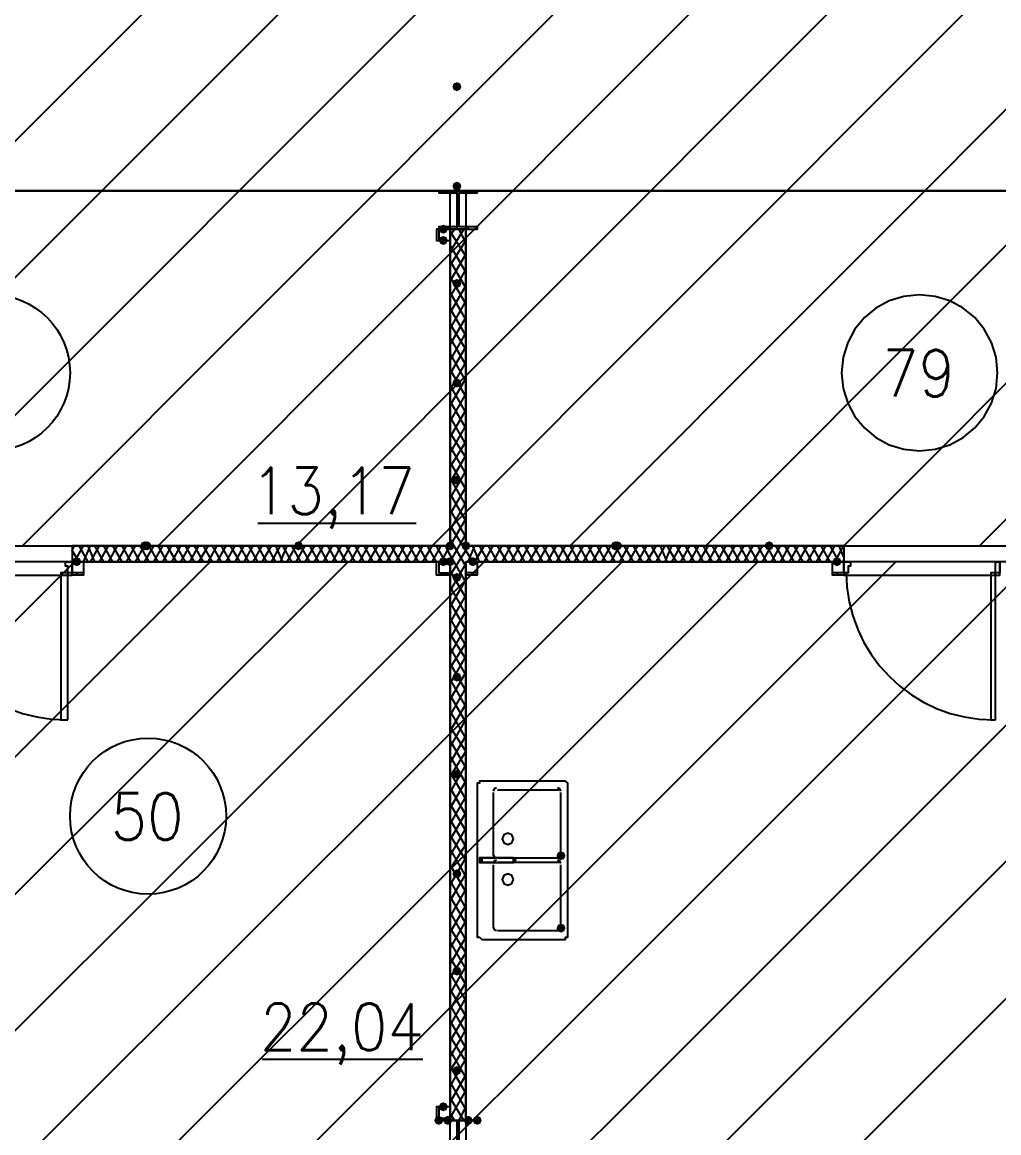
# Model space of a CAD drawing. Header units: millimetres. Extents: x 0 to 420, y 0 to 297.
# Drawn here: x 126.87 to 145.14, y 153.69 to 174.48 of the extents above; entities that cross this region are included whole.
import ezdxf

# ---------------------------------------------------------------- set-up
doc = ezdxf.new("R2010")
doc.units = ezdxf.units.MM
doc.layers.get('0').update_dxf_attribs({"linetype": 'CONTINUOUS'})
doc.styles.get("Standard").update_dxf_attribs({"font": 'STANDARD'})

msp = doc.modelspace()

# ---------------------------------------------------------------- hatches: boundary and pattern name
at = {"true_color": 0x000007}
for points in [[(135.085667, 173.270333), (135.060796, 173.210537), (135.001, 173.185667), (134.941204, 173.210537), (134.916333, 173.270333), (134.941204, 173.330129), (135.001, 173.355), (135.060796, 173.330129)], [(135.085667, 171.407667), (135.060796, 171.347871), (135.001, 171.323), (134.941204, 171.347871), (134.916333, 171.407667), (134.941204, 171.467462), (135.001, 171.492333), (135.060796, 171.467463)], [(134.831667, 170.603333), (134.806796, 170.543537), (134.747, 170.518667), (134.687204, 170.543537), (134.662333, 170.603333), (134.687204, 170.663129), (134.747, 170.688), (134.806796, 170.663129)], [(134.831667, 170.391667), (134.806796, 170.331871), (134.747, 170.307), (134.687204, 170.331871), (134.662333, 170.391667), (134.687204, 170.451462), (134.747, 170.476333), (134.806796, 170.451463)], [(135.085667, 169.587333), (135.060796, 169.527537), (135.001, 169.502667), (134.941204, 169.527537), (134.916333, 169.587333), (134.941204, 169.647129), (135.001, 169.672), (135.060796, 169.647129)], [(135.085667, 167.724667), (135.060796, 167.664871), (135.001, 167.64), (134.941204, 167.664871), (134.916333, 167.724667), (134.941204, 167.784462), (135.001, 167.809333), (135.060796, 167.784463)], [(135.085667, 165.904333), (135.060796, 165.844538), (135.001, 165.819667), (134.941204, 165.844538), (134.916333, 165.904333), (134.941204, 165.964129), (135.001, 165.989), (135.060796, 165.964129)], [(127.973667, 164.380333), (127.948796, 164.320537), (127.889, 164.295667), (127.829204, 164.320537), (127.804333, 164.380333), (127.829204, 164.440129), (127.889, 164.465), (127.948796, 164.440129)], [(134.831667, 164.380333), (134.806796, 164.320537), (134.747, 164.295667), (134.687204, 164.320537), (134.662333, 164.380333), (134.687204, 164.440129), (134.747, 164.465), (134.806796, 164.440129)], [(134.958667, 164.380333), (134.933796, 164.320537), (134.874, 164.295667), (134.814204, 164.320537), (134.789333, 164.380333), (134.814204, 164.440129), (134.874, 164.465), (134.933796, 164.440129)], [(135.382, 164.380333), (135.357129, 164.320537), (135.297333, 164.295667), (135.237538, 164.320537), (135.212667, 164.380333), (135.237537, 164.440129), (135.297333, 164.465), (135.357129, 164.440129)], [(142.197667, 164.380333), (142.172796, 164.320537), (142.113, 164.295667), (142.053204, 164.320537), (142.028333, 164.380333), (142.053204, 164.440129), (142.113, 164.465), (142.172796, 164.440129)], [(135.085667, 164.084), (135.060796, 164.024204), (135.001, 163.999333), (134.941204, 164.024204), (134.916333, 164.084), (134.941204, 164.143796), (135.001, 164.168667), (135.060796, 164.143796)], [(135.085667, 162.221333), (135.060796, 162.161537), (135.001, 162.136667), (134.941204, 162.161537), (134.916333, 162.221333), (134.941204, 162.281129), (135.001, 162.306), (135.060796, 162.281129)], [(135.085667, 160.401), (135.060796, 160.341204), (135.001, 160.316333), (134.941204, 160.341204), (134.916333, 160.401), (134.941204, 160.460796), (135.001, 160.485667), (135.060796, 160.460796)], [(137.033, 158.877), (137.008129, 158.817204), (136.948333, 158.792333), (136.888537, 158.817204), (136.863667, 158.877), (136.888537, 158.936796), (136.948333, 158.961667), (137.008129, 158.936796)], [(135.085667, 158.538333), (135.060796, 158.478537), (135.001, 158.453667), (134.941204, 158.478537), (134.916333, 158.538333), (134.941204, 158.598129), (135.001, 158.623), (135.060796, 158.598129)], [(137.033, 157.522333), (137.008129, 157.462538), (136.948333, 157.437667), (136.888537, 157.462538), (136.863667, 157.522333), (136.888537, 157.582129), (136.948333, 157.607), (137.008129, 157.582129)], [(135.085667, 156.718), (135.060796, 156.658204), (135.001, 156.633333), (134.941204, 156.658204), (134.916333, 156.718), (134.941204, 156.777796), (135.001, 156.802667), (135.060796, 156.777796)], [(135.085667, 154.855333), (135.060796, 154.795537), (135.001, 154.770667), (134.941204, 154.795537), (134.916333, 154.855333), (134.941204, 154.915129), (135.001, 154.94), (135.060796, 154.915129)], [(134.831667, 154.178), (134.806796, 154.118204), (134.747, 154.093333), (134.687204, 154.118204), (134.662333, 154.178), (134.687204, 154.237796), (134.747, 154.262667), (134.806796, 154.237796)], [(134.747, 153.924), (134.722129, 153.864204), (134.662333, 153.839333), (134.602538, 153.864204), (134.577667, 153.924), (134.602537, 153.983796), (134.662333, 154.008667), (134.722129, 153.983796)], [(134.916333, 153.924), (134.891462, 153.864204), (134.831667, 153.839333), (134.771871, 153.864204), (134.747, 153.924), (134.771871, 153.983796), (134.831667, 154.008667), (134.891462, 153.983796)], [(135.297333, 153.924), (135.272463, 153.864204), (135.212667, 153.839333), (135.152871, 153.864204), (135.128, 153.924), (135.152871, 153.983796), (135.212667, 154.008667), (135.272462, 153.983796)], [(135.466667, 153.924), (135.441796, 153.864204), (135.382, 153.839333), (135.322204, 153.864204), (135.297333, 153.924), (135.322204, 153.983796), (135.382, 154.008667), (135.441796, 153.983796)]]:
    msp.add_hatch(color=0, dxfattribs=at).paths.add_polyline_path(points, flags=0)
h = msp.add_hatch(color=0, dxfattribs=at)
h.paths.add_polyline_path([(127.804333, 164.676667), (134.874, 164.676667)], flags=0)
h.paths.add_polyline_path([(134.874, 164.676667), (127.804333, 164.676667)], flags=0)
at = {"true_color": 0x0000fe}
for points in [[(129.243667, 164.676667), (129.218796, 164.616871), (129.159, 164.592), (129.099204, 164.616871), (129.074333, 164.676667), (129.099204, 164.736462), (129.159, 164.761333), (129.218796, 164.736463)], [(129.286, 164.676667), (129.261129, 164.616871), (129.201333, 164.592), (129.141537, 164.616871), (129.116667, 164.676667), (129.141537, 164.736462), (129.201333, 164.761333), (129.261129, 164.736463)], [(132.122333, 164.676667), (132.097463, 164.616871), (132.037667, 164.592), (131.977871, 164.616871), (131.953, 164.676667), (131.977871, 164.736462), (132.037667, 164.761333), (132.097462, 164.736463)], [(132.122333, 164.676667), (132.097463, 164.616871), (132.037667, 164.592), (131.977871, 164.616871), (131.953, 164.676667), (131.977871, 164.736462), (132.037667, 164.761333), (132.097462, 164.736463)], [(134.958667, 164.676667), (134.933796, 164.616871), (134.874, 164.592), (134.814204, 164.616871), (134.789333, 164.676667), (134.814204, 164.736462), (134.874, 164.761333), (134.933796, 164.736463)], [(134.958667, 164.676667), (134.933796, 164.616871), (134.874, 164.592), (134.814204, 164.616871), (134.789333, 164.676667), (134.814204, 164.736462), (134.874, 164.761333), (134.933796, 164.736463)], [(135.255, 164.676667), (135.230129, 164.616871), (135.170333, 164.592), (135.110537, 164.616871), (135.085667, 164.676667), (135.110537, 164.736462), (135.170333, 164.761333), (135.230129, 164.736463)], [(138.049, 164.676667), (138.024129, 164.616871), (137.964333, 164.592), (137.904538, 164.616871), (137.879667, 164.676667), (137.904537, 164.736462), (137.964333, 164.761333), (138.024129, 164.736463)], [(138.091333, 164.676667), (138.066463, 164.616871), (138.006667, 164.592), (137.946871, 164.616871), (137.922, 164.676667), (137.946871, 164.736462), (138.006667, 164.761333), (138.066462, 164.736463)], [(140.927667, 164.676667), (140.902796, 164.616871), (140.843, 164.592), (140.783204, 164.616871), (140.758333, 164.676667), (140.783204, 164.736462), (140.843, 164.761333), (140.902796, 164.736463)]]:
    msp.add_hatch(color=0, dxfattribs=at).paths.add_polyline_path(points, flags=0)
at = {"true_color": 0x000007}
h = msp.add_hatch(color=0, dxfattribs=at)
h.paths.add_polyline_path([(135.170333, 164.676667), (142.24, 164.676667)], flags=0)
h.paths.add_polyline_path([(142.24, 164.676667), (135.170333, 164.676667)], flags=0)

# ---------------------------------------------------------------- linework, layer by layer
at = {"color": 0, "true_color": 0x000020}
for points in [[(119.168335, 164.676666), (143.298334, 188.848999)], [(121.708335, 164.676666), (145.880668, 188.848999)], [(124.290668, 164.676666), (148.420668, 188.848999)], [(126.873001, 164.676666), (151.003001, 188.848999)], [(129.413001, 164.676666), (153.543001, 188.848999)], [(131.995334, 164.676666), (156.125334, 188.848999)], [(134.535334, 164.676666), (158.665334, 188.848999)], [(137.117668, 164.676666), (161.247668, 188.848999)], [(139.657668, 164.676666), (163.787668, 188.848999)], [(142.240001, 164.676666), (166.370001, 188.848999)], [(144.780001, 164.676666), (168.952334, 188.848999)]]:
    msp.add_lwpolyline(points, dxfattribs=at)
at = {"color": 0, "true_color": 0x000008}
msp.add_lwpolyline([(239.733667, 171.323), (239.733667, 182.202667), (118.279333, 182.202667), (118.279333, 171.323)], close=True, dxfattribs=at)
at = {"color": 0, "true_color": 0x0000ab}
for points in [[(118.279333, 164.676667), (134.874, 164.676667), (134.874, 171.323), (118.279333, 171.323)], [(152.273, 171.323), (135.170333, 171.323), (135.170333, 164.676667), (152.273, 164.676667)]]:
    msp.add_lwpolyline(points, close=True, dxfattribs=at)
at = {"color": 0, "true_color": 0x000007}
for points in [[(134.662333, 171.323), (134.662333, 171.280667)], [(134.831667, 171.323), (134.831667, 171.280667)], [(135.001, 171.323), (135.001, 170.603333)], [(135.212667, 171.323), (135.212667, 171.280667)], [(135.382, 171.323), (135.382, 171.280667)], [(134.662333, 170.645667), (134.662333, 170.603333)], [(134.831667, 170.645667), (134.831667, 170.603333)], [(134.874, 170.476333), (134.958667, 170.603333)], [(134.874, 170.18), (135.128, 170.603333)], [(135.170333, 164.676667), (135.170333, 170.603333), (134.874, 170.603333), (134.874, 164.676667)], [(135.170333, 170.095333), (134.874, 170.561)], [(135.170333, 170.349333), (135.043333, 170.603333)], [(135.212667, 170.645667), (135.212667, 170.603333)], [(135.382, 170.645667), (135.382, 170.603333)], [(134.874, 169.926), (135.170333, 170.391667)], [(135.170333, 169.799), (134.874, 170.307)], [(134.874, 169.629667), (135.170333, 170.137667)], [(135.170333, 169.502667), (134.874, 170.010667)], [(134.874, 169.333333), (135.170333, 169.841333)], [(135.170333, 169.206333), (134.874, 169.714333)], [(134.874, 169.037), (135.170333, 169.545)], [(135.170333, 168.91), (134.874, 169.418)], [(134.874, 168.740667), (135.170333, 169.248667)], [(145.118667, 167.915167), (145.088995, 168.20951), (145.003894, 168.483662), (144.869238, 168.731749), (144.690899, 168.947899), (144.474749, 169.126238), (144.226662, 169.260894), (143.95251, 169.345995), (143.658167, 169.375667), (143.363823, 169.345995), (143.089671, 169.260894), (142.841584, 169.126238), (142.625434, 168.947899), (142.447095, 168.731749), (142.312439, 168.483662), (142.227339, 168.20951), (142.197667, 167.915167)], [(135.170333, 168.613667), (134.874, 169.121667)], [(134.874, 168.444333), (135.170333, 168.952333)], [(135.170333, 168.359667), (134.874, 168.825333)], [(134.874, 168.148), (135.170333, 168.656)], [(135.170333, 168.063333), (134.874, 168.571333)], [(134.874, 167.894), (135.170333, 168.402)], [(135.170333, 167.767), (134.874, 168.275)], [(134.874, 167.597667), (135.170333, 168.105667)], [(135.170333, 167.470667), (134.874, 167.978667)], [(134.874, 167.301333), (135.170333, 167.809333)], [(142.197667, 167.915167), (142.227339, 167.620823), (142.312439, 167.346671), (142.447095, 167.098584), (142.625434, 166.882434), (142.841584, 166.704095), (143.089671, 166.569439), (143.363823, 166.484339), (143.658167, 166.454667), (143.95251, 166.484339), (144.226662, 166.569439), (144.474749, 166.704095), (144.690899, 166.882434), (144.869238, 167.098584), (145.003894, 167.346671), (145.088995, 167.620823), (145.118667, 167.915167)], [(135.170333, 167.174333), (134.874, 167.682333)], [(134.874, 167.005), (135.170333, 167.513)], [(135.170333, 166.878), (134.874, 167.386)], [(134.874, 166.708667), (135.170333, 167.216667)], [(135.170333, 166.581667), (134.874, 167.089667)], [(134.874, 166.412333), (135.170333, 166.920333)], [(135.170333, 166.327667), (134.874, 166.793333)], [(134.874, 166.158333), (135.170333, 166.624)], [(135.170333, 166.031333), (134.874, 166.539333)], [(134.874, 165.862), (135.170333, 166.37)], [(135.170333, 165.735), (134.874, 166.243)], [(134.874, 165.565667), (135.170333, 166.073667)], [(135.170333, 165.438667), (134.874, 165.946667)], [(134.874, 165.269333), (135.170333, 165.777333)], [(135.170333, 165.142333), (134.874, 165.650333)], [(134.874, 164.973), (135.170333, 165.481)], [(135.170333, 164.846), (134.874, 165.354)], [(131.275667, 165.1), (134.239, 165.1)], [(134.874, 164.676667), (135.170333, 165.184667)], [(135.170333, 164.592), (134.874, 165.057667)], [(134.874, 164.380333), (135.170333, 164.888333)], [(127.804333, 164.592), (127.846667, 164.676667)], [(127.804333, 164.676667), (134.874, 164.676667), (127.804333, 164.676667), (134.874, 164.676667)], [(127.804333, 164.676667), (127.804333, 164.380333)], [(127.804333, 164.676667), (127.804333, 164.380333)], [(134.874, 164.676667), (127.804333, 164.676667)], [(127.846667, 164.380333), (128.016, 164.676667)], [(128.100667, 164.380333), (127.931333, 164.676667)], [(128.016, 164.380333), (128.143, 164.676667)], [(128.227667, 164.380333), (128.100667, 164.676667)], [(128.143, 164.380333), (128.312333, 164.676667)], [(128.397, 164.380333), (128.227667, 164.676667)], [(128.312333, 164.380333), (128.481667, 164.676667)], [(128.566333, 164.380333), (128.397, 164.676667)], [(128.481667, 164.380333), (128.651, 164.676667)], [(128.735667, 164.380333), (128.566333, 164.676667)], [(128.651, 164.380333), (128.820333, 164.676667)], [(128.905, 164.380333), (128.735667, 164.676667)], [(128.820333, 164.380333), (128.989667, 164.676667)], [(129.074333, 164.380333), (128.905, 164.676667)], [(128.989667, 164.380333), (129.159, 164.676667)], [(129.243667, 164.380333), (129.074333, 164.676667)], [(129.159, 164.380333), (129.328333, 164.676667)], [(129.413, 164.380333), (129.243667, 164.676667)], [(129.328333, 164.380333), (129.497667, 164.676667)], [(129.582333, 164.380333), (129.413, 164.676667)], [(129.497667, 164.380333), (129.667, 164.676667)], [(129.751667, 164.380333), (129.582333, 164.676667)], [(129.667, 164.380333), (129.836333, 164.676667)], [(129.921, 164.380333), (129.751667, 164.676667)], [(129.836333, 164.380333), (130.005667, 164.676667)], [(130.090333, 164.380333), (129.921, 164.676667)], [(130.005667, 164.380333), (130.175, 164.676667)], [(130.259667, 164.380333), (130.090333, 164.676667)], [(130.175, 164.380333), (130.344333, 164.676667)], [(130.429, 164.380333), (130.259667, 164.676667)], [(130.344333, 164.380333), (130.513667, 164.676667)], [(130.598333, 164.380333), (130.429, 164.676667)], [(130.513667, 164.380333), (130.683, 164.676667)], [(130.767667, 164.380333), (130.598333, 164.676667)], [(130.683, 164.380333), (130.852333, 164.676667)], [(130.937, 164.380333), (130.767667, 164.676667)], [(130.852333, 164.380333), (131.021667, 164.676667)], [(131.106333, 164.380333), (130.937, 164.676667)], [(131.021667, 164.380333), (131.191, 164.676667)], [(131.275667, 164.380333), (131.106333, 164.676667)], [(131.191, 164.380333), (131.360333, 164.676667)], [(131.445, 164.380333), (131.275667, 164.676667)], [(131.360333, 164.380333), (131.529667, 164.676667)], [(131.614333, 164.380333), (131.445, 164.676667)], [(131.529667, 164.380333), (131.699, 164.676667)], [(131.741333, 164.380333), (131.614333, 164.676667)], [(131.699, 164.380333), (131.826, 164.676667)], [(131.910667, 164.380333), (131.741333, 164.676667)], [(131.826, 164.380333), (131.995333, 164.676667)], [(132.08, 164.380333), (131.910667, 164.676667)], [(131.995333, 164.380333), (132.164667, 164.676667)], [(132.249333, 164.380333), (132.08, 164.676667)], [(132.164667, 164.380333), (132.334, 164.676667)], [(132.418667, 164.380333), (132.249333, 164.676667)], [(132.334, 164.380333), (132.503333, 164.676667)], [(132.588, 164.380333), (132.418667, 164.676667)], [(132.503333, 164.380333), (132.672667, 164.676667)], [(132.757333, 164.380333), (132.588, 164.676667)], [(132.672667, 164.380333), (132.842, 164.676667)], [(132.926667, 164.380333), (132.757333, 164.676667)], [(132.842, 164.380333), (133.011333, 164.676667)], [(133.096, 164.380333), (132.926667, 164.676667)], [(133.011333, 164.380333), (133.180667, 164.676667)], [(133.265333, 164.380333), (133.096, 164.676667)], [(133.180667, 164.380333), (133.35, 164.676667)], [(133.434667, 164.380333), (133.265333, 164.676667)], [(133.35, 164.380333), (133.519333, 164.676667)], [(133.604, 164.380333), (133.434667, 164.676667)], [(133.519333, 164.380333), (133.688667, 164.676667)], [(133.773333, 164.380333), (133.604, 164.676667)], [(133.688667, 164.380333), (133.858, 164.676667)], [(133.942667, 164.380333), (133.773333, 164.676667)], [(133.858, 164.380333), (134.027333, 164.676667)], [(134.112, 164.380333), (133.942667, 164.676667)], [(134.027333, 164.380333), (134.196667, 164.676667)], [(134.281333, 164.380333), (134.112, 164.676667)], [(134.196667, 164.380333), (134.366, 164.676667)], [(134.450667, 164.380333), (134.281333, 164.676667)], [(134.366, 164.380333), (134.535333, 164.676667)], [(134.62, 164.380333), (134.450667, 164.676667)], [(134.535333, 164.380333), (134.704667, 164.676667)], [(134.789333, 164.380333), (134.62, 164.676667)], [(134.704667, 164.380333), (134.874, 164.676667)], [(134.874, 164.507333), (134.789333, 164.676667)], [(135.170333, 164.295667), (134.874, 164.803667)], [(135.170333, 164.592), (135.212667, 164.676667)], [(142.24, 164.676667), (135.170333, 164.676667), (142.24, 164.676667), (135.170333, 164.676667)], [(142.24, 164.676667), (135.170333, 164.676667)], [(135.212667, 164.380333), (135.339667, 164.676667)], [(135.424333, 164.380333), (135.297333, 164.676667)], [(135.339667, 164.380333), (135.509, 164.676667)], [(135.593667, 164.380333), (135.424333, 164.676667)], [(135.509, 164.380333), (135.678333, 164.676667)], [(135.763, 164.380333), (135.593667, 164.676667)], [(135.678333, 164.380333), (135.847667, 164.676667)], [(135.932333, 164.380333), (135.763, 164.676667)], [(135.847667, 164.380333), (136.017, 164.676667)], [(136.101667, 164.380333), (135.932333, 164.676667)], [(136.017, 164.380333), (136.186333, 164.676667)], [(136.271, 164.380333), (136.101667, 164.676667)], [(136.186333, 164.380333), (136.355667, 164.676667)], [(136.440333, 164.380333), (136.271, 164.676667)], [(136.355667, 164.380333), (136.525, 164.676667)], [(136.609667, 164.380333), (136.440333, 164.676667)], [(136.525, 164.380333), (136.694333, 164.676667)], [(136.779, 164.380333), (136.609667, 164.676667)], [(136.694333, 164.380333), (136.863667, 164.676667)], [(136.948333, 164.380333), (136.779, 164.676667)], [(136.863667, 164.380333), (137.033, 164.676667)], [(137.117667, 164.380333), (136.948333, 164.676667)], [(137.033, 164.380333), (137.202333, 164.676667)], [(137.287, 164.380333), (137.117667, 164.676667)], [(137.202333, 164.380333), (137.371667, 164.676667)], [(137.456333, 164.380333), (137.287, 164.676667)], [(137.371667, 164.380333), (137.541, 164.676667)], [(137.625667, 164.380333), (137.456333, 164.676667)], [(137.541, 164.380333), (137.710333, 164.676667)], [(137.795, 164.380333), (137.625667, 164.676667)], [(137.710333, 164.380333), (137.879667, 164.676667)], [(137.964333, 164.380333), (137.795, 164.676667)], [(137.879667, 164.380333), (138.049, 164.676667)], [(138.133667, 164.380333), (137.964333, 164.676667)], [(138.049, 164.380333), (138.218333, 164.676667)], [(138.303, 164.380333), (138.133667, 164.676667)], [(138.218333, 164.380333), (138.387667, 164.676667)], [(138.472333, 164.380333), (138.303, 164.676667)], [(138.387667, 164.380333), (138.557, 164.676667)], [(138.641667, 164.380333), (138.472333, 164.676667)], [(138.557, 164.380333), (138.726333, 164.676667)], [(138.811, 164.380333), (138.641667, 164.676667)], [(138.726333, 164.380333), (138.895667, 164.676667)], [(138.938, 164.380333), (138.811, 164.676667)], [(138.895667, 164.380333), (139.022667, 164.676667)], [(139.107333, 164.380333), (138.938, 164.676667)], [(139.022667, 164.380333), (139.192, 164.676667)], [(139.276667, 164.380333), (139.107333, 164.676667)], [(139.192, 164.380333), (139.361333, 164.676667)], [(139.446, 164.380333), (139.276667, 164.676667)], [(139.361333, 164.380333), (139.530667, 164.676667)], [(139.615333, 164.380333), (139.446, 164.676667)], [(139.530667, 164.380333), (139.7, 164.676667)], [(139.784667, 164.380333), (139.615333, 164.676667)], [(139.7, 164.380333), (139.869333, 164.676667)], [(139.954, 164.380333), (139.784667, 164.676667)], [(139.869333, 164.380333), (140.038667, 164.676667)], [(140.123333, 164.380333), (139.954, 164.676667)], [(140.038667, 164.380333), (140.208, 164.676667)], [(140.292667, 164.380333), (140.123333, 164.676667)], [(140.208, 164.380333), (140.377333, 164.676667)], [(140.462, 164.380333), (140.292667, 164.676667)], [(140.377333, 164.380333), (140.546667, 164.676667)], [(140.631333, 164.380333), (140.462, 164.676667)], [(140.546667, 164.380333), (140.716, 164.676667)], [(140.800667, 164.380333), (140.631333, 164.676667)], [(140.716, 164.380333), (140.885333, 164.676667)], [(140.97, 164.380333), (140.800667, 164.676667)], [(140.885333, 164.380333), (141.054667, 164.676667)], [(141.139333, 164.380333), (140.97, 164.676667)], [(141.054667, 164.380333), (141.224, 164.676667)], [(141.308667, 164.380333), (141.139333, 164.676667)], [(141.224, 164.380333), (141.393333, 164.676667)], [(141.478, 164.380333), (141.308667, 164.676667)], [(141.393333, 164.380333), (141.562667, 164.676667)], [(141.647333, 164.380333), (141.478, 164.676667)], [(141.562667, 164.380333), (141.732, 164.676667)], [(141.816667, 164.380333), (141.647333, 164.676667)], [(141.732, 164.380333), (141.901333, 164.676667)], [(141.986, 164.380333), (141.816667, 164.676667)], [(141.901333, 164.380333), (142.070667, 164.676667)], [(142.155333, 164.380333), (141.986, 164.676667)], [(142.070667, 164.380333), (142.24, 164.676667)], [(142.24, 164.465), (142.155333, 164.676667)], [(142.24, 164.676667), (142.24, 164.380333)], [(142.24, 164.676667), (142.24, 164.380333)], [(127.931333, 164.380333), (127.804333, 164.592)], [(134.874, 164.126333), (135.170333, 164.592)], [(135.170333, 163.999333), (134.874, 164.507333)], [(135.297333, 164.380333), (135.170333, 164.592)], [(142.24, 164.380333), (142.24, 164.422667)], [(127.804333, 164.253333), (127.804333, 164.380333), (126.322667, 164.380333)], [(126.322667, 164.126333), (127.804333, 164.126333), (127.804333, 164.253333)], [(127.804333, 164.380333), (134.874, 164.380333)], [(134.874, 164.380333), (134.874, 153.924), (135.170333, 153.924)], [(134.874, 163.83), (135.170333, 164.338)], [(135.170333, 163.703), (134.874, 164.211)], [(135.170333, 164.380333), (142.24, 164.380333)], [(135.170333, 153.924), (135.170333, 164.380333)], [(143.721667, 164.380333), (142.24, 164.380333), (142.24, 164.253333)], [(142.24, 164.253333), (142.24, 164.126333), (143.721667, 164.126333)], [(145.161, 164.253333), (145.161, 164.380333), (143.721667, 164.380333)], [(143.721667, 164.126333), (145.161, 164.126333), (145.161, 164.253333)], [(124.925667, 164.189833), (124.939982, 163.906325), (124.982, 163.631006), (125.050326, 163.365272), (125.143568, 163.110515), (125.26033, 162.86813), (125.399219, 162.639509), (125.558842, 162.426048), (125.737805, 162.229139), (125.934714, 162.050176), (126.148176, 161.890552), (126.376796, 161.751663), (126.619182, 161.634901), (126.873939, 161.54166), (127.139673, 161.473334), (127.414991, 161.431316), (127.6985, 161.417)], [(127.889, 164.168667), (127.889, 164.126333)], [(134.747, 164.168667), (134.747, 164.126333)], [(134.874, 163.533667), (135.170333, 164.041667)], [(135.297333, 164.168667), (135.297333, 164.126333)], [(142.113, 164.168667), (142.113, 164.126333)], [(142.282333, 164.189833), (142.296649, 163.906325), (142.338667, 163.631006), (142.406993, 163.365272), (142.500234, 163.110515), (142.616996, 162.86813), (142.755886, 162.639509), (142.915509, 162.426048), (143.094472, 162.229139), (143.291381, 162.050176), (143.504843, 161.890552), (143.733463, 161.751663), (143.975849, 161.634901), (144.230605, 161.54166), (144.49634, 161.473334), (144.771658, 161.431316), (145.055167, 161.417)], [(135.170333, 163.406667), (134.874, 163.914667)], [(134.874, 163.237333), (135.170333, 163.745333)], [(135.170333, 163.110333), (134.874, 163.618333)], [(134.874, 162.941), (135.170333, 163.449)], [(135.170333, 162.814), (134.874, 163.322)], [(134.874, 162.644667), (135.170333, 163.152667)], [(135.170333, 162.56), (134.874, 163.025667)], [(134.874, 162.390667), (135.170333, 162.856333)], [(135.170333, 162.263667), (134.874, 162.771667)], [(134.874, 162.094333), (135.170333, 162.602333)], [(135.170333, 161.967333), (134.874, 162.475333)], [(134.874, 161.798), (135.170333, 162.306)], [(135.170333, 161.671), (134.874, 162.179)], [(134.874, 161.501667), (135.170333, 162.009667)], [(135.170333, 161.374667), (134.874, 161.882667)], [(134.874, 161.205333), (135.170333, 161.713333)], [(135.170333, 161.078333), (134.874, 161.586333)], [(134.874, 160.909), (135.170333, 161.417)], [(135.170333, 160.824333), (134.874, 161.29)], [(134.874, 160.612667), (135.170333, 161.120667)], [(135.170333, 160.528), (134.874, 161.036)], [(134.874, 160.358667), (135.170333, 160.824333)], [(135.170333, 160.231667), (134.874, 160.739667)], [(134.874, 160.062333), (135.170333, 160.570333)], [(135.170333, 159.935333), (134.874, 160.443333)], [(134.874, 159.766), (135.170333, 160.274)], [(135.170333, 159.639), (134.874, 160.147)], [(135.741833, 160.147), (135.696939, 160.128394), (135.678333, 160.0835)], [(135.678333, 160.062333), (135.678333, 158.877)], [(136.906, 160.104667), (135.763, 160.104667)], [(136.948333, 160.0835), (136.929728, 160.128394), (136.884833, 160.147)], [(136.948333, 158.877), (136.948333, 160.062333)], [(134.874, 159.469667), (135.170333, 159.977667)], [(135.170333, 159.342667), (134.874, 159.850667)], [(134.874, 159.173333), (135.170333, 159.681333)], [(135.170333, 159.046333), (134.874, 159.554333)], [(134.874, 158.877), (135.170333, 159.385)], [(135.170333, 158.792333), (134.874, 159.258)], [(134.874, 158.623), (135.170333, 159.088667)], [(135.170333, 158.496), (134.874, 159.004)], [(134.874, 158.326667), (135.170333, 158.834667)], [(135.678333, 158.898167), (135.696939, 158.853272), (135.741833, 158.834667)], [(135.763, 158.834667), (136.906, 158.834667)], [(136.884833, 158.834667), (136.929728, 158.853272), (136.948333, 158.898167)], [(135.170333, 158.199667), (134.874, 158.707667)], [(135.741833, 158.792333), (135.696939, 158.773728), (135.678333, 158.728833)], [(135.678333, 158.707667), (135.678333, 157.522333)], [(136.906, 158.75), (135.763, 158.75)], [(136.948333, 158.728833), (136.929728, 158.773728), (136.884833, 158.792333)], [(136.948333, 157.522333), (136.948333, 158.707667)], [(134.874, 158.030333), (135.170333, 158.538333)], [(135.170333, 157.903333), (134.874, 158.411333)], [(134.874, 157.734), (135.170333, 158.242)], [(135.170333, 157.607), (134.874, 158.115)], [(134.874, 157.437667), (135.170333, 157.945667)], [(135.170333, 157.310667), (134.874, 157.818667)], [(134.874, 157.141333), (135.170333, 157.649333)], [(135.170333, 157.056667), (134.874, 157.522333)], [(134.874, 156.845), (135.170333, 157.353)], [(135.678333, 157.5435), (135.696939, 157.498606), (135.741833, 157.48)], [(135.763, 157.48), (136.906, 157.48)], [(136.884833, 157.48), (136.929728, 157.498606), (136.948333, 157.5435)], [(135.170333, 156.760333), (134.874, 157.268333)], [(134.874, 156.591), (135.170333, 157.056667)], [(135.170333, 156.464), (134.874, 156.972)], [(134.874, 156.294667), (135.170333, 156.802667)], [(135.170333, 156.167667), (134.874, 156.675667)], [(134.874, 155.998333), (135.170333, 156.506333)], [(135.170333, 155.871333), (134.874, 156.379333)], [(134.874, 155.702), (135.170333, 156.21)], [(135.170333, 155.575), (134.874, 156.083)], [(134.874, 155.405667), (135.170333, 155.913667)], [(135.170333, 155.278667), (134.874, 155.786667)], [(134.874, 155.109333), (135.170333, 155.617333)], [(135.170333, 155.024667), (134.874, 155.490333)], [(134.874, 154.855333), (135.170333, 155.321)], [(131.360333, 155.067), (134.366, 155.067)], [(135.170333, 154.728333), (134.874, 155.236333)], [(134.874, 154.559), (135.170333, 155.067)], [(135.170333, 154.432), (134.874, 154.94)], [(134.874, 154.262667), (135.170333, 154.770667)], [(135.170333, 154.135667), (134.874, 154.643667)], [(134.874, 153.966333), (135.170333, 154.474333)], [(135.128, 153.924), (134.874, 154.347333)], [(134.958667, 153.924), (134.874, 154.051)], [(135.043333, 153.924), (135.170333, 154.178)], [(134.747, 153.966333), (134.747, 153.924)], [(135.001, 153.924), (135.001, 153.204333)]]:
    msp.add_lwpolyline(points, dxfattribs=at)
for points in [[(135.382, 171.323), (134.662333, 171.323), (134.662333, 171.280667), (135.001, 171.280667), (135.001, 170.645667), (134.662333, 170.645667), (134.662333, 170.603333), (135.382, 170.603333), (135.382, 170.645667), (135.043333, 170.645667), (135.043333, 171.280667), (135.382, 171.280667)], [(134.874, 170.603333), (134.662333, 170.603333), (134.662333, 170.391667), (134.874, 170.391667), (134.874, 170.603333), (134.62, 170.603333), (134.62, 170.391667), (134.874, 170.391667)], [(127.804333, 164.676667), (134.874, 164.676667)], [(134.874, 164.676667), (127.804333, 164.676667)], [(127.804333, 164.676667), (134.874, 164.676667)], [(127.804333, 164.676667), (134.874, 164.676667)], [(135.170333, 164.676667), (142.24, 164.676667)], [(142.24, 164.676667), (135.170333, 164.676667)], [(142.24, 164.676667), (135.170333, 164.676667), (142.24, 164.676667), (135.170333, 164.676667)], [(118.279333, 164.380333), (118.279333, 153.204333), (134.874, 153.204333), (134.874, 164.380333)], [(127.804333, 164.380333), (127.804333, 164.168667), (127.719667, 164.168667), (127.719667, 164.295667), (127.677333, 164.295667), (127.677333, 164.380333)], [(127.804333, 164.380333), (128.016, 164.380333), (128.016, 164.168667), (127.804333, 164.168667), (127.804333, 164.380333), (128.016, 164.380333), (128.016, 164.126333), (127.804333, 164.126333)], [(134.62, 164.380333), (134.874, 164.380333), (134.874, 164.126333), (134.62, 164.126333)], [(134.662333, 164.380333), (134.662333, 164.168667), (134.874, 164.168667), (134.874, 164.380333)], [(135.170333, 164.380333), (135.382, 164.380333), (135.382, 164.168667), (135.170333, 164.168667), (135.170333, 164.380333), (135.382, 164.380333), (135.382, 164.126333), (135.170333, 164.126333)], [(135.170333, 164.380333), (135.170333, 153.204333), (152.273, 153.204333), (152.273, 164.380333)], [(142.028333, 164.380333), (142.24, 164.380333), (142.24, 164.168667), (142.028333, 164.168667), (142.028333, 164.380333), (142.24, 164.380333), (142.24, 164.126333), (142.028333, 164.126333)], [(142.367, 164.380333), (142.367, 164.295667), (142.324667, 164.295667), (142.324667, 164.168667), (142.24, 164.168667), (142.24, 164.380333)], [(145.161, 164.380333), (145.161, 164.168667), (145.076333, 164.168667), (145.076333, 164.295667), (145.076333, 164.380333)], [(127.719667, 161.417), (127.719667, 164.168667), (127.592667, 164.168667), (127.592667, 161.417)], [(145.076333, 161.417), (145.076333, 164.168667), (144.991667, 164.168667), (144.991667, 161.417)], [(137.075333, 157.395333), (137.075333, 160.189333), (137.075333, 160.231667), (137.033, 160.274), (135.466667, 160.274), (135.424333, 160.274), (135.424333, 160.231667), (135.382, 160.231667), (135.382, 160.189333), (135.382, 157.395333), (135.382, 157.353), (135.424333, 157.353), (135.466667, 157.310667), (137.033, 157.310667), (137.033, 157.353), (137.075333, 157.353)], [(136.059333, 159.1945), (136.02834, 159.26934), (135.9535, 159.300333), (135.87866, 159.26934), (135.847667, 159.1945), (135.87866, 159.11966), (135.9535, 159.088667), (136.02834, 159.11966)], [(135.636, 158.75), (135.466667, 158.75), (135.466667, 158.792333), (135.466667, 158.834667), (135.636, 158.834667), (135.424333, 158.834667), (135.424333, 158.75)], [(136.059333, 158.75), (136.059333, 158.792333), (136.101667, 158.792333), (136.059333, 158.792333), (136.059333, 158.834667), (135.466667, 158.834667), (135.466667, 158.792333), (135.466667, 158.75)], [(135.720667, 158.834667), (135.636, 158.834667)], [(135.720667, 158.75), (135.636, 158.75)], [(136.059333, 158.4325), (136.02834, 158.50734), (135.9535, 158.538333), (135.87866, 158.50734), (135.847667, 158.4325), (135.87866, 158.35766), (135.9535, 158.326667), (136.02834, 158.35766)], [(134.874, 154.178), (134.662333, 154.178), (134.662333, 153.966333), (134.874, 153.966333), (134.874, 154.178), (134.62, 154.178), (134.62, 153.924), (134.874, 153.924)], [(135.382, 153.924), (134.662333, 153.924), (135.001, 153.924), (135.001, 153.246667), (134.662333, 153.246667), (134.662333, 153.204333), (135.382, 153.204333), (135.382, 153.246667), (135.043333, 153.246667), (135.043333, 153.924)]]:
    msp.add_lwpolyline(points, close=True, dxfattribs=at)
at = {"color": 0, "true_color": 0x000001}
for points in [[(105.664001, 139.657666), (130.386668, 164.380333)], [(105.664001, 137.117666), (132.969001, 164.380333)], [(105.664001, 134.535333), (135.509001, 164.380333)], [(105.664001, 131.995333), (138.091334, 164.380333)], [(105.664001, 129.412999), (140.631334, 164.380333)], [(105.664001, 126.830666), (143.213668, 164.380333)], [(105.664001, 124.290666), (145.753668, 164.380333)], [(105.664001, 121.708333), (148.336001, 164.380333)], [(105.664001, 119.168333), (150.876001, 164.380333)], [(107.484335, 118.448666), (153.458334, 164.380333)], [(118.279335, 154.812999), (127.846668, 164.380333)]]:
    msp.add_lwpolyline(points, dxfattribs=at)
at = {"color": 0, "true_color": 0x000007}
for centre in [(126.3015, 167.915167), (129.2225, 159.617833)]:
    msp.add_circle(centre, 1.4605, dxfattribs=at)

# ---------------------------------------------------------------- texts
at = {"color": 0, "true_color": 0x000007, "char_height": 0.872032, "attachment_point": 1}
for s, insert, width in [('79', (142.959672, 168.342697), 1.06581688), ('13,17', (131.14867, 166.141367), 2.37386489), ('50', (128.523998, 160.045366), 1.06581688), ('22,04', (131.318005, 156.108362), 2.85832715)]:
    msp.add_mtext(s, dxfattribs=dict(at, insert=insert, width=width))

doc.saveas('drawing.dxf')
